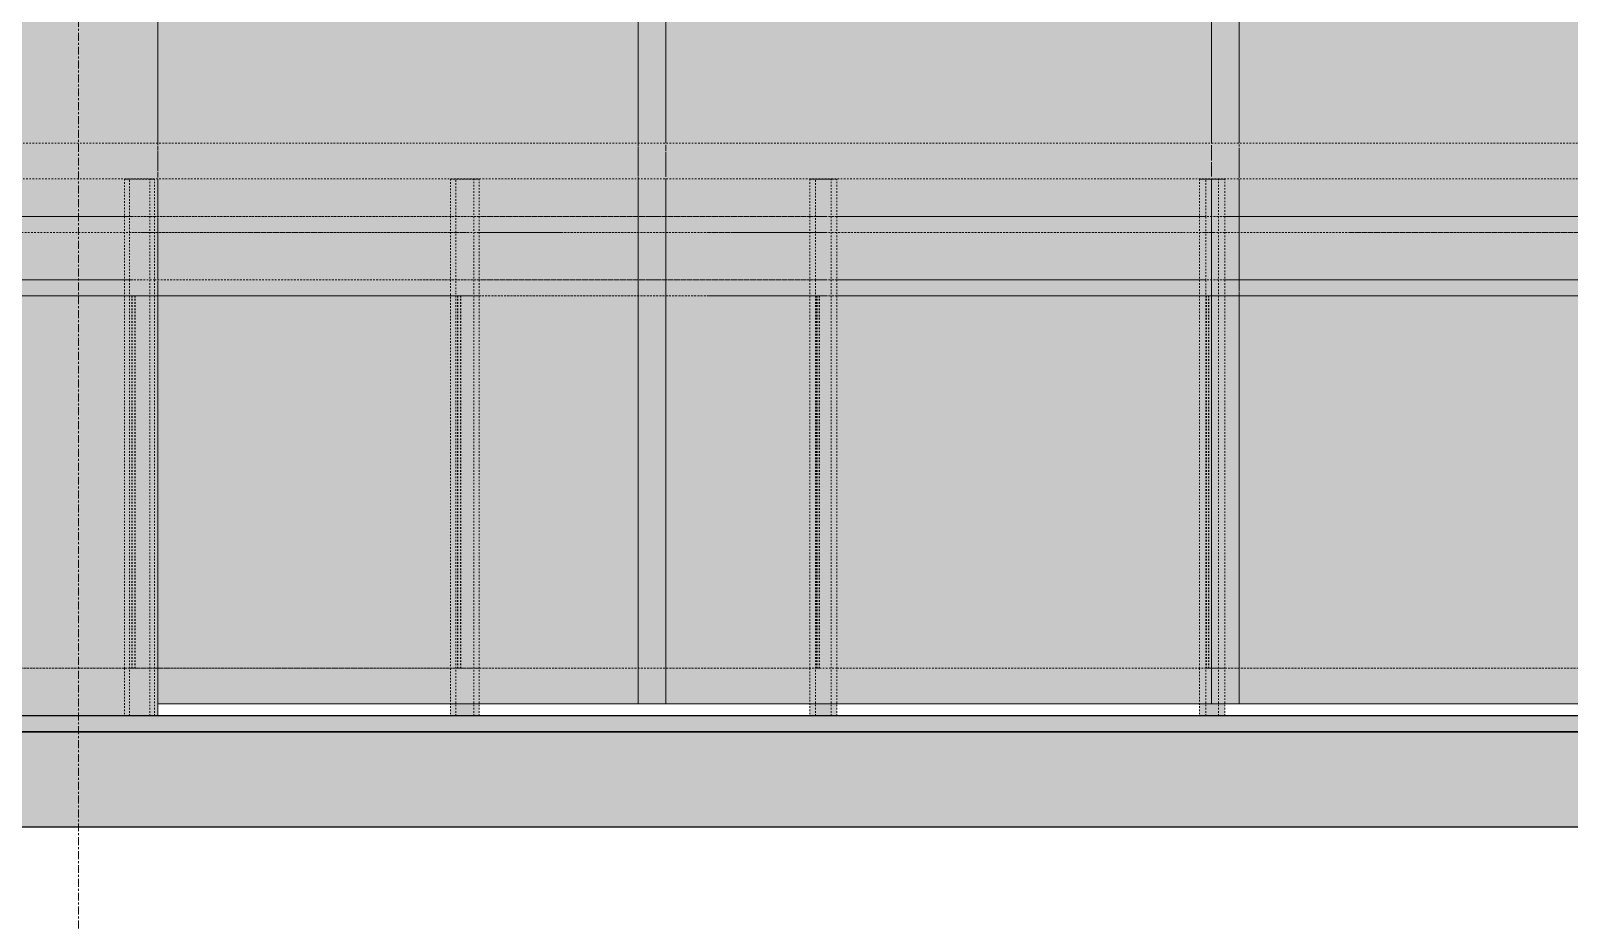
# Model space of a CAD drawing. Header units: inches. Extents: x -55396 to -733, y -290 to 853.
# Drawn here: x -24536.4 to -24439.3, y -11.9 to 44.2 of the extents above; entities that cross this region are included whole.
import ezdxf

# ---------------------------------------------------------------- set-up
doc = ezdxf.new("R2010")
doc.units = ezdxf.units.IN
doc.header["$MEASUREMENT"] = 0
for name, pattern in [('Dash 1_16_', [0.125, 0.0625, -0.0625]), ('Grid Line 1_2_', [0.875, 0.5, -0.125, 0.125, -0.125]), ('Grid Line 1_2__2_', [0.875, 0.5, -0.125, 0.125, -0.125])]:
    doc.linetypes.add(name, pattern=pattern)
for name, color, linetype, lineweight in [('A-FLOR', 192, 'Continuous', 9), ('A-FLOR-HRAL', 11, 'Continuous', 9), ('A-FLOR-LEVL', 51, 'Continuous', 9), ('A-GLAZ-CURT', 52, 'Continuous', 9), ('A-GLAZ-CWMG', 51, 'Continuous', 9), ('S-BEAM', 12, 'Continuous', 9), ('S-GRID', 1, 'Continuous', 9)]:
    doc.layers.add(name, color=color, linetype=linetype, lineweight=lineweight)

# ---------------------------------------------------------------- blocks, each defined once
blk = doc.blocks.new('Locker Rooms and Restrooms_rvt-1-Section 13')
at = {"layer": 'A-FLOR-LEVL', "linetype": 'Grid Line 1_2__2_'}
blk.add_line((-26557.324, 0), (-21746.959, 0), dxfattribs=at)
blk = doc.blocks.new('Struct_Xcel_Sports Complex_rvt-1-Section 13')
at = {"layer": 'A-FLOR'}
blk.add_hatch(color=254, dxfattribs=at).paths.add_polyline_path([(-26273.39, -6), (-22066.14, -6), (-22066.14, 0), (-26273.39, 0), (-26273.39, -1.575)], flags=0)
at = {"layer": 'A-FLOR', "color": 130, "lineweight": 25}
for p, q in [((-22066.14, 0), (-26273.39, 0)), ((-26273.39, -6), (-22066.14, -6))]:
    blk.add_line(p, q, dxfattribs=at)
blk = doc.blocks.new('Railing - 2_ 8_-V72-Section 13')
at = {"layer": 'A-FLOR-HRAL', "linetype": 'Dash 1_16_', "transparency": 33554432}
for points in [[(-24548.299, 4), (-24548.094, 4), (-24548.106, 27.5), (-24548.299, 27.5), (-24548.299, 17.955)], [(-24548.094, 4), (-24529.825, 4), (-24529.825, 27.5), (-24548.094, 27.5), (-24548.094, 17.955)]]:
    blk.add_hatch(color=256, dxfattribs=at).paths.add_polyline_path(points, flags=0)
at = {"layer": 'A-FLOR-HRAL', "linetype": 'Dash 1_16_'}
for p, q in [((-24548.299, 4), (-24548.299, 27.5)), ((-24548.299, 27.5), (-24548.106, 27.5)), ((-24548.106, 27.5), (-24548.299, 27.5)), ((-24548.094, 27.5), (-24546.814, 27.5)), ((-24546.814, 27.5), (-24548.094, 27.5)), ((-24548.094, 27.5), (-24548.094, 4)), ((-24546.814, 27.5), (-24530.16, 27.5)), ((-24529.961, 27.5), (-24546.814, 27.5)), ((-24530.16, 27.5), (-24530.03, 27.5)), ((-24530.03, 27.5), (-24530.03, 4)), ((-24529.825, 27.5), (-24530.03, 27.5)), ((-24529.825, 27.5), (-24529.961, 27.5)), ((-24529.825, 4), (-24529.825, 27.5)), ((-24548.106, 4), (-24548.299, 4)), ((-24548.299, 4), (-24548.106, 4)), ((-24546.814, 4), (-24548.094, 4)), ((-24548.094, 4), (-24546.814, 4)), ((-24530.16, 4), (-24546.814, 4)), ((-24546.814, 4), (-24529.961, 4)), ((-24530.03, 4), (-24530.16, 4)), ((-24529.825, 4), (-24530.03, 4)), ((-24529.961, 4), (-24529.825, 4))]:
    blk.add_line(p, q, dxfattribs=at)
blk = doc.blocks.new('Railing - 2_ x 1_2_-V73-Section 13')
at = {"layer": 'A-FLOR-HRAL', "linetype": 'Dash 1_16_', "transparency": 33554432}
for points in [[(-24528.887, 1), (-24528.887, 34.869), (-24530.476, 34.869), (-24530.476, 1), (-24529.961, 1)], [(-24528.887, 1), (-24528.583, 1), (-24528.583, 34.869), (-24528.887, 34.869), (-24528.887, 17.955)]]:
    blk.add_hatch(color=256, dxfattribs=at).paths.add_polyline_path(points, flags=0)
at = {"layer": 'A-FLOR-HRAL', "linetype": 'Dash 1_16_'}
for p, q in [((-24528.887, 34.869), (-24530.476, 34.869)), ((-24530.476, 34.869), (-24530.476, 32.5)), ((-24530.476, 34.869), (-24530.173, 34.869)), ((-24530.173, 34.869), (-24528.583, 34.869)), ((-24530.173, 32.5), (-24530.173, 34.869)), ((-24528.583, 34.869), (-24528.887, 34.869)), ((-24528.887, 1), (-24528.887, 34.869)), ((-24528.583, 1), (-24528.583, 34.869)), ((-24530.476, 32.5), (-24530.476, 31.5)), ((-24530.173, 31.5), (-24530.173, 32.5)), ((-24530.476, 31.5), (-24530.476, 28.5)), ((-24530.173, 28.5), (-24530.173, 31.5)), ((-24530.476, 28.5), (-24530.476, 4)), ((-24530.173, 4), (-24530.173, 28.5)), ((-24530.476, 4), (-24530.476, 1)), ((-24530.173, 1), (-24530.173, 4))]:
    blk.add_line(p, q, dxfattribs=at)
blk = doc.blocks.new('Railing - 2_ 8_-V74-Section 13')
at = {"layer": 'A-FLOR-HRAL', "linetype": 'Dash 1_16_', "transparency": 33554432}
for points in [[(-24530.003, 4), (-24529.812, 4), (-24529.825, 27.5), (-24530.003, 27.5), (-24530.003, 17.955)], [(-24509.282, 4), (-24509.282, 27.5), (-24529.812, 27.5), (-24529.812, 4), (-24509.436, 4)]]:
    blk.add_hatch(color=256, dxfattribs=at).paths.add_polyline_path(points, flags=0)
at = {"layer": 'A-FLOR-HRAL', "linetype": 'Dash 1_16_'}
for p, q in [((-24530.003, 4), (-24530.003, 27.5)), ((-24530.003, 27.5), (-24529.825, 27.5)), ((-24529.825, 27.5), (-24530.003, 27.5)), ((-24529.812, 27.5), (-24528.583, 27.5)), ((-24528.583, 27.5), (-24529.812, 27.5)), ((-24529.812, 27.5), (-24529.812, 4)), ((-24528.583, 27.5), (-24509.62, 27.5)), ((-24509.436, 27.5), (-24528.583, 27.5)), ((-24509.62, 27.5), (-24509.474, 27.5)), ((-24509.474, 27.5), (-24509.474, 4)), ((-24509.282, 27.5), (-24509.474, 27.5)), ((-24509.282, 27.5), (-24509.436, 27.5)), ((-24509.282, 4), (-24509.282, 27.5)), ((-24529.825, 4), (-24530.003, 4)), ((-24530.003, 4), (-24529.825, 4)), ((-24528.583, 4), (-24529.812, 4)), ((-24529.812, 4), (-24528.583, 4)), ((-24509.62, 4), (-24528.583, 4)), ((-24528.583, 4), (-24509.436, 4)), ((-24509.474, 4), (-24509.62, 4)), ((-24509.282, 4), (-24509.474, 4)), ((-24509.436, 4), (-24509.282, 4))]:
    blk.add_line(p, q, dxfattribs=at)
blk = doc.blocks.new('Railing - 2_ x 1_2_-V75-Section 13')
at = {"layer": 'A-FLOR-HRAL', "linetype": 'Dash 1_16_', "transparency": 33554432}
for points in [[(-24508.438, 1), (-24508.438, 34.869), (-24509.914, 34.869), (-24509.914, 1), (-24509.436, 1)], [(-24508.438, 1), (-24508.101, 1), (-24508.101, 34.869), (-24508.438, 34.869), (-24508.438, 17.955)]]:
    blk.add_hatch(color=256, dxfattribs=at).paths.add_polyline_path(points, flags=0)
at = {"layer": 'A-FLOR-HRAL', "linetype": 'Dash 1_16_'}
for p, q in [((-24508.438, 34.869), (-24509.914, 34.869)), ((-24509.914, 34.869), (-24509.914, 32.5)), ((-24509.914, 34.869), (-24509.576, 34.869)), ((-24509.576, 34.869), (-24508.101, 34.869)), ((-24509.576, 32.5), (-24509.576, 34.869)), ((-24508.101, 34.869), (-24508.438, 34.869)), ((-24508.438, 1), (-24508.438, 34.869)), ((-24508.101, 1), (-24508.101, 34.869)), ((-24509.914, 32.5), (-24509.914, 31.5)), ((-24509.576, 31.5), (-24509.576, 32.5)), ((-24509.914, 31.5), (-24509.914, 28.5)), ((-24509.576, 28.5), (-24509.576, 31.5)), ((-24509.914, 28.5), (-24509.914, 27.72)), ((-24509.576, 27.72), (-24509.576, 28.5)), ((-24509.914, 27.637), (-24509.914, 4)), ((-24509.576, 4), (-24509.576, 27.674)), ((-24509.914, 4), (-24509.914, 1)), ((-24509.576, 1), (-24509.576, 4))]:
    blk.add_line(p, q, dxfattribs=at)
blk = doc.blocks.new('Railing - 2_ 8_-V76-Section 13')
at = {"layer": 'A-FLOR-HRAL', "linetype": 'Dash 1_16_', "transparency": 33554432}
for points in [[(-24509.444, 4), (-24509.268, 4), (-24509.282, 27.5), (-24509.444, 27.5), (-24509.444, 17.955)], [(-24509.268, 4), (-24486.64, 4), (-24486.64, 27.5), (-24509.268, 27.5), (-24509.268, 17.955)]]:
    blk.add_hatch(color=256, dxfattribs=at).paths.add_polyline_path(points, flags=0)
at = {"layer": 'A-FLOR-HRAL', "linetype": 'Dash 1_16_'}
for p, q in [((-24509.444, 4), (-24509.444, 27.5)), ((-24509.444, 27.5), (-24509.282, 27.5)), ((-24509.282, 27.5), (-24509.444, 27.5)), ((-24509.268, 27.5), (-24508.101, 27.5)), ((-24508.101, 27.5), (-24509.268, 27.5)), ((-24509.268, 27.5), (-24509.268, 4)), ((-24508.101, 27.5), (-24486.978, 27.5)), ((-24486.809, 27.5), (-24508.101, 27.5)), ((-24486.978, 27.5), (-24486.817, 27.5)), ((-24486.817, 27.5), (-24486.817, 4)), ((-24486.64, 27.5), (-24486.817, 27.5)), ((-24486.64, 27.5), (-24486.809, 27.5)), ((-24486.64, 4), (-24486.64, 27.5)), ((-24509.282, 4), (-24509.444, 4)), ((-24509.444, 4), (-24509.282, 4)), ((-24508.101, 4), (-24509.268, 4)), ((-24509.268, 4), (-24508.101, 4)), ((-24486.978, 4), (-24508.101, 4)), ((-24508.101, 4), (-24486.809, 4)), ((-24486.817, 4), (-24486.978, 4)), ((-24486.64, 4), (-24486.817, 4)), ((-24486.809, 4), (-24486.64, 4))]:
    blk.add_line(p, q, dxfattribs=at)
blk = doc.blocks.new('Railing - 2_ x 1_2_-V77-Section 13')
at = {"layer": 'A-FLOR-HRAL', "linetype": 'Dash 1_16_', "transparency": 33554432}
for points in [[(-24485.897, 1), (-24485.897, 34.869), (-24487.247, 34.869), (-24487.247, 1), (-24486.809, 1)], [(-24485.897, 1), (-24485.528, 1), (-24485.528, 34.869), (-24485.897, 34.869), (-24485.897, 17.955)]]:
    blk.add_hatch(color=256, dxfattribs=at).paths.add_polyline_path(points, flags=0)
at = {"layer": 'A-FLOR-HRAL', "linetype": 'Dash 1_16_'}
for p, q in [((-24485.897, 34.869), (-24487.247, 34.869)), ((-24487.247, 34.869), (-24487.247, 32.5)), ((-24487.247, 34.869), (-24486.878, 34.869)), ((-24486.878, 34.869), (-24485.528, 34.869)), ((-24486.878, 32.5), (-24486.878, 34.869)), ((-24485.528, 34.869), (-24485.897, 34.869)), ((-24485.897, 1), (-24485.897, 34.869)), ((-24485.528, 1), (-24485.528, 34.869)), ((-24487.247, 32.5), (-24487.247, 31.5)), ((-24486.878, 31.5), (-24486.878, 32.5)), ((-24487.247, 31.5), (-24487.247, 28.5)), ((-24486.878, 28.5), (-24486.878, 31.5)), ((-24487.247, 28.5), (-24487.247, 4)), ((-24486.878, 4), (-24486.878, 28.5)), ((-24487.247, 4), (-24487.247, 1)), ((-24486.878, 1), (-24486.878, 4))]:
    blk.add_line(p, q, dxfattribs=at)
blk = doc.blocks.new('Railing - 2_ 8_-V78-Section 13')
at = {"layer": 'A-FLOR-HRAL', "linetype": 'Dash 1_16_', "transparency": 33554432}
for points in [[(-24486.784, 4), (-24486.624, 4), (-24486.64, 27.5), (-24486.784, 27.5), (-24486.784, 17.955)], [(-24485.528, 4), (-24462.077, 4), (-24462.077, 27.5), (-24486.624, 27.5), (-24486.624, 4), (-24485.897, 4)]]:
    blk.add_hatch(color=256, dxfattribs=at).paths.add_polyline_path(points, flags=0)
at = {"layer": 'A-FLOR-HRAL', "linetype": 'Dash 1_16_'}
for p, q in [((-24486.784, 4), (-24486.784, 27.5)), ((-24486.784, 27.5), (-24486.64, 27.5)), ((-24486.64, 27.5), (-24486.784, 27.5)), ((-24486.624, 27.5), (-24485.528, 27.5)), ((-24485.528, 27.5), (-24486.624, 27.5)), ((-24486.624, 27.5), (-24486.624, 4)), ((-24485.528, 27.5), (-24462.413, 27.5)), ((-24462.261, 27.5), (-24485.528, 27.5)), ((-24462.413, 27.5), (-24462.238, 27.5)), ((-24462.077, 27.5), (-24462.261, 27.5)), ((-24462.238, 27.5), (-24462.238, 4)), ((-24462.077, 27.5), (-24462.238, 27.5)), ((-24462.077, 4), (-24462.077, 27.5)), ((-24486.64, 4), (-24486.784, 4)), ((-24486.784, 4), (-24486.64, 4)), ((-24485.528, 4), (-24486.624, 4)), ((-24486.624, 4), (-24485.528, 4)), ((-24462.413, 4), (-24485.528, 4)), ((-24485.528, 4), (-24462.261, 4)), ((-24462.238, 4), (-24462.413, 4)), ((-24462.261, 4), (-24462.077, 4)), ((-24462.077, 4), (-24462.238, 4))]:
    blk.add_line(p, q, dxfattribs=at)
blk = doc.blocks.new('Railing - 2_ x 1_2_-V79-Section 13')
at = {"layer": 'A-FLOR-HRAL', "linetype": 'Dash 1_16_', "transparency": 33554432}
for points in [[(-24461.441, 1), (-24461.441, 34.869), (-24462.654, 34.869), (-24462.654, 1), (-24462.261, 1)], [(-24461.441, 1), (-24461.043, 1), (-24461.043, 34.869), (-24461.441, 34.869), (-24461.441, 17.955)]]:
    blk.add_hatch(color=256, dxfattribs=at).paths.add_polyline_path(points, flags=0)
at = {"layer": 'A-FLOR-HRAL', "linetype": 'Dash 1_16_'}
for p, q in [((-24461.441, 34.869), (-24462.654, 34.869)), ((-24462.654, 34.869), (-24462.654, 32.5)), ((-24462.654, 34.869), (-24462.257, 34.869)), ((-24462.257, 34.869), (-24461.043, 34.869)), ((-24462.257, 32.5), (-24462.257, 34.869)), ((-24461.043, 34.869), (-24461.441, 34.869)), ((-24461.441, 1), (-24461.441, 34.869)), ((-24461.043, 1), (-24461.043, 34.869)), ((-24462.654, 32.5), (-24462.654, 31.543)), ((-24462.257, 31.581), (-24462.257, 32.5)), ((-24462.654, 31.5), (-24462.654, 28.5)), ((-24462.257, 28.5), (-24462.257, 31.5)), ((-24462.654, 28.5), (-24462.654, 27.543)), ((-24462.257, 27.581), (-24462.257, 28.5)), ((-24462.654, 27.5), (-24462.654, 4)), ((-24462.257, 4), (-24462.257, 27.5)), ((-24462.654, 4), (-24462.654, 1)), ((-24462.257, 1), (-24462.257, 4))]:
    blk.add_line(p, q, dxfattribs=at)
blk = doc.blocks.new('Railing - 2_ 8_-V80-Section 13')
at = {"layer": 'A-FLOR-HRAL', "linetype": 'Dash 1_16_', "transparency": 33554432}
for points in [[(-24462.203, 4), (-24462.06, 4), (-24462.077, 27.5), (-24462.203, 27.5), (-24462.203, 17.955)], [(-24435.788, 4), (-24435.788, 27.5), (-24462.06, 27.5), (-24462.06, 4), (-24435.984, 4)]]:
    blk.add_hatch(color=256, dxfattribs=at).paths.add_polyline_path(points, flags=0)
at = {"layer": 'A-FLOR-HRAL', "linetype": 'Dash 1_16_'}
for p, q in [((-24462.203, 4), (-24462.203, 27.5)), ((-24462.203, 27.5), (-24462.077, 27.5)), ((-24462.077, 27.5), (-24462.203, 27.5)), ((-24462.06, 27.5), (-24461.043, 27.5)), ((-24461.043, 27.5), (-24462.06, 27.5)), ((-24462.06, 27.5), (-24462.06, 4)), ((-24461.043, 27.5), (-24436.118, 27.5)), ((-24435.984, 27.5), (-24461.043, 27.5)), ((-24436.118, 27.5), (-24435.931, 27.5)), ((-24435.788, 27.5), (-24435.984, 27.5)), ((-24435.931, 27.5), (-24435.931, 4)), ((-24435.788, 27.5), (-24435.931, 27.5)), ((-24435.788, 4), (-24435.788, 27.5)), ((-24462.077, 4), (-24462.203, 4)), ((-24462.203, 4), (-24462.077, 4)), ((-24461.043, 4), (-24462.06, 4)), ((-24462.06, 4), (-24461.043, 4)), ((-24436.118, 4), (-24461.043, 4)), ((-24461.043, 4), (-24435.984, 4)), ((-24435.931, 4), (-24436.118, 4)), ((-24435.984, 4), (-24435.788, 4)), ((-24435.788, 4), (-24435.931, 4))]:
    blk.add_line(p, q, dxfattribs=at)
blk = doc.blocks.new('Railing - Railing-939582-Section 13')
at = {"layer": 'A-FLOR-HRAL', "linetype": 'Dash 1_16_', "transparency": 33554432}
h = blk.add_hatch(color=256, dxfattribs=at)
h.paths.add_polyline_path([(-24595.076, 37.092), (-24595.527, 37.116), (-24595.988, 37.108)], flags=0)
h.paths.add_polyline_path([(-24602.253, 37.112), (-24602.224, 37.028), (-24602.231, 37.086)], flags=0)
h.paths.add_polyline_path([(-24514.771, 36), (-24243.39, 36), (-24243.39, 37.119), (-24325.403, 37.124), (-24342.264, 37.106), (-24359.544, 37.125), (-24601.599, 37.021), (-24602.387, 37.046), (-24602.387, 36.968), (-24602.622, 36.974), (-24602.172, 36.661), (-24601.879, 36.234), (-24601.778, 36), (-24515.061, 36)], flags=0)
h.paths.add_polyline_path([(-24601.787, 36.279), (-24601.962, 36.458), (-24601.843, 36.36), (-24601.801, 36.299)], flags=0)
h = blk.add_hatch(color=256, dxfattribs=at)
h.paths.add_polyline_path([(-24387.818, 34.875), (-24243.39, 34.965), (-24243.39, 36), (-24601.778, 36), (-24601.923, 35.643), (-24601.842, 35.627), (-24602.088, 35.339), (-24602.345, 35.076), (-24602.347, 35), (-24602.144, 35.005), (-24602.452, 34.89), (-24600.29, 34.889), (-24596.345, 34.875), (-24596.3, 34.9), (-24553.564, 34.877), (-24535.651, 34.889), (-24399.014, 34.879), (-24393.66, 34.875)], flags=0)
h.paths.add_polyline_path([(-24506.189, 35.31), (-24506.19, 35.31), (-24504.788, 35.635)], flags=0)
for points in [[(-24602.223, 31.5), (-24243.39, 31.5), (-24243.39, 32.5), (-24602.89, 32.5), (-24602.89, 31.5), (-24602.238, 31.5)], [(-24601.931, 27.5), (-24243.39, 27.5), (-24243.39, 28.5), (-24602.89, 28.5), (-24602.89, 27.5), (-24602.223, 27.5)]]:
    blk.add_hatch(color=256, dxfattribs=at).paths.add_polyline_path(points, flags=0)
at = {"layer": 'A-FLOR-HRAL', "linetype": 'Dash 1_16_'}
for p, q in [((-24546.865, 32.5), (-24529.284, 32.5)), ((-24530.079, 32.5), (-24546.863, 32.5)), ((-24528.725, 32.5), (-24530.079, 32.5)), ((-24529.284, 32.5), (-24528.598, 32.5)), ((-24528.587, 32.5), (-24528.725, 32.5)), ((-24528.598, 32.5), (-24508.807, 32.5)), ((-24509.545, 32.5), (-24528.587, 32.5)), ((-24508.144, 32.5), (-24509.545, 32.5)), ((-24508.807, 32.5), (-24508.14, 32.5)), ((-24486.909, 32.5), (-24508.144, 32.5)), ((-24508.14, 32.5), (-24486.234, 32.5)), ((-24485.55, 32.5), (-24486.909, 32.5)), ((-24486.234, 32.5), (-24485.557, 32.5)), ((-24485.557, 32.5), (-24461.744, 32.5)), ((-24462.351, 32.5), (-24485.55, 32.5)), ((-24461.07, 32.5), (-24462.351, 32.5)), ((-24461.744, 32.5), (-24461.066, 32.5)), ((-24436.063, 32.5), (-24461.07, 32.5)), ((-24461.066, 32.5), (-24435.53, 32.5)), ((-24529.284, 31.5), (-24546.865, 31.5)), ((-24530.079, 31.5), (-24546.863, 31.5)), ((-24528.725, 31.5), (-24530.079, 31.5)), ((-24528.598, 31.5), (-24529.284, 31.5)), ((-24528.587, 31.5), (-24528.725, 31.5)), ((-24508.807, 31.5), (-24528.598, 31.5)), ((-24509.545, 31.5), (-24528.587, 31.5)), ((-24508.144, 31.5), (-24509.545, 31.5)), ((-24508.14, 31.5), (-24508.807, 31.5)), ((-24502.915, 31.5), (-24508.144, 31.5)), ((-24486.234, 31.5), (-24508.14, 31.5)), ((-24493.604, 31.5), (-24502.915, 31.5)), ((-24486.909, 31.5), (-24493.604, 31.5)), ((-24485.55, 31.5), (-24486.909, 31.5)), ((-24485.557, 31.5), (-24486.234, 31.5)), ((-24461.744, 31.5), (-24485.557, 31.5)), ((-24463.718, 31.5), (-24485.55, 31.5)), ((-24462.351, 31.5), (-24463.718, 31.5)), ((-24461.07, 31.5), (-24462.351, 31.5)), ((-24461.066, 31.5), (-24461.744, 31.5)), ((-24453.15, 31.5), (-24461.07, 31.5)), ((-24435.53, 31.5), (-24461.066, 31.5)), ((-24436.063, 31.5), (-24453.15, 31.5)), ((-24546.865, 28.5), (-24529.284, 28.5)), ((-24530.079, 28.5), (-24546.863, 28.5)), ((-24528.587, 28.5), (-24530.079, 28.5)), ((-24529.284, 28.5), (-24528.598, 28.5)), ((-24528.598, 28.5), (-24508.807, 28.5)), ((-24520.488, 28.5), (-24528.587, 28.5)), ((-24511.881, 28.5), (-24520.488, 28.5)), ((-24509.545, 28.5), (-24511.881, 28.5)), ((-24508.144, 28.5), (-24509.545, 28.5)), ((-24508.807, 28.5), (-24508.14, 28.5)), ((-24486.909, 28.5), (-24508.144, 28.5)), ((-24508.14, 28.5), (-24486.234, 28.5)), ((-24485.55, 28.5), (-24486.909, 28.5)), ((-24486.234, 28.5), (-24485.557, 28.5)), ((-24485.557, 28.5), (-24461.744, 28.5)), ((-24462.351, 28.5), (-24485.55, 28.5)), ((-24461.07, 28.5), (-24462.351, 28.5)), ((-24461.744, 28.5), (-24461.066, 28.5)), ((-24436.063, 28.5), (-24461.07, 28.5)), ((-24461.066, 28.5), (-24435.53, 28.5)), ((-24529.284, 27.5), (-24546.865, 27.5)), ((-24530.079, 27.5), (-24546.863, 27.5)), ((-24529.848, 27.5), (-24530.079, 27.5)), ((-24528.587, 27.5), (-24529.835, 27.5)), ((-24528.598, 27.5), (-24529.284, 27.5)), ((-24508.807, 27.5), (-24528.598, 27.5)), ((-24509.545, 27.5), (-24528.587, 27.5)), ((-24509.319, 27.5), (-24509.545, 27.5)), ((-24508.144, 27.5), (-24509.304, 27.5)), ((-24508.14, 27.5), (-24508.807, 27.5)), ((-24493.604, 27.5), (-24508.144, 27.5)), ((-24486.234, 27.5), (-24508.14, 27.5)), ((-24486.909, 27.5), (-24493.604, 27.5)), ((-24486.673, 27.5), (-24486.909, 27.5)), ((-24485.55, 27.5), (-24486.657, 27.5)), ((-24485.557, 27.5), (-24486.234, 27.5)), ((-24461.744, 27.5), (-24485.557, 27.5)), ((-24483.959, 27.5), (-24485.55, 27.5)), ((-24463.718, 27.5), (-24483.959, 27.5)), ((-24462.351, 27.5), (-24463.718, 27.5)), ((-24462.096, 27.5), (-24462.351, 27.5)), ((-24461.07, 27.5), (-24462.079, 27.5)), ((-24461.066, 27.5), (-24461.744, 27.5)), ((-24442.302, 27.5), (-24461.07, 27.5)), ((-24435.53, 27.5), (-24461.066, 27.5)), ((-24436.063, 27.5), (-24442.302, 27.5))]:
    blk.add_line(p, q, dxfattribs=at)
at = {"layer": 'A-FLOR-HRAL', "linetype": 'Dash 1_16_', "flags": 128}
for points in [[(-24243.39, 37.125), (-24255.39, 37.125), (-24267.377, 37.125), (-24279.337, 37.125), (-24291.257, 37.125), (-24303.124, 37.125), (-24314.924, 37.125), (-24326.645, 37.125), (-24338.274, 37.125), (-24349.797, 37.125), (-24361.201, 37.125), (-24372.475, 37.125), (-24383.605, 37.125), (-24394.58, 37.125), (-24405.386, 37.125), (-24416.013, 37.125), (-24426.447, 37.125), (-24436.678, 37.125), (-24446.695, 37.125), (-24456.485, 37.125), (-24466.038, 37.125), (-24475.344, 37.125), (-24484.393, 37.125), (-24493.173, 37.125), (-24501.676, 37.125), (-24509.891, 37.125), (-24517.811, 37.125), (-24525.425, 37.125), (-24532.726, 37.125), (-24539.706, 37.125), (-24546.356, 37.125), (-24552.669, 37.125), (-24558.639, 37.125), (-24564.258, 37.125), (-24569.521, 37.125), (-24574.421, 37.125), (-24578.953, 37.125), (-24583.113, 37.125), (-24586.894, 37.125), (-24590.294, 37.125), (-24593.309, 37.125), (-24595.934, 37.125), (-24598.168, 37.125), (-24600.007, 37.125), (-24601.45, 37.125), (-24602.495, 37.125), (-24603.141, 37.125), (-24603.388, 37.125), (-24603.39, 37.125)], [(-24243.39, 34.875), (-24255.39, 34.875), (-24267.377, 34.875), (-24279.337, 34.875), (-24291.257, 34.875), (-24303.124, 34.875), (-24314.924, 34.875), (-24326.645, 34.875), (-24338.274, 34.875), (-24349.797, 34.875), (-24361.201, 34.875), (-24372.475, 34.875), (-24383.605, 34.875), (-24394.58, 34.875), (-24405.386, 34.875), (-24416.013, 34.875), (-24426.447, 34.875), (-24436.678, 34.875), (-24446.695, 34.875), (-24456.485, 34.875), (-24466.038, 34.875), (-24475.344, 34.875), (-24484.393, 34.875), (-24493.173, 34.875), (-24501.676, 34.875), (-24509.891, 34.875), (-24517.811, 34.875), (-24525.425, 34.875), (-24532.726, 34.875), (-24539.706, 34.875), (-24546.356, 34.875), (-24552.669, 34.875), (-24558.639, 34.875), (-24564.258, 34.875), (-24569.521, 34.875), (-24574.421, 34.875), (-24578.953, 34.875), (-24583.113, 34.875), (-24586.894, 34.875), (-24590.294, 34.875), (-24593.309, 34.875), (-24595.934, 34.875), (-24598.168, 34.875), (-24600.007, 34.875), (-24601.45, 34.875), (-24602.495, 34.875), (-24603.141, 34.875), (-24603.388, 34.875), (-24603.39, 34.875)]]:
    blk.add_lwpolyline(points, dxfattribs=at)
for name in ['Railing - 2_ x 1_2_-V73-Section 13', 'Railing - 2_ x 1_2_-V75-Section 13', 'Railing - 2_ x 1_2_-V77-Section 13', 'Railing - 2_ x 1_2_-V79-Section 13', 'Railing - 2_ 8_-V72-Section 13', 'Railing - 2_ 8_-V74-Section 13', 'Railing - 2_ 8_-V76-Section 13', 'Railing - 2_ 8_-V78-Section 13', 'Railing - 2_ 8_-V80-Section 13']:
    blk.add_blockref(name, (0, 0))
blk = doc.blocks.new('columns and girder2 - one-V183-Section 13')
at = {"layer": 'S-BEAM'}
blk.add_hatch(color=256, dxfattribs=at).paths.add_polyline_path([(-24528.887, 1), (-24528.39, 1), (-24528.39, 294.37), (-24538.39, 294.37), (-24538.39, 1), (-24529.812, 1)], flags=0)
for p, q in [((-24528.39, 294.37), (-24528.39, 37.121)), ((-24528.39, 37.121), (-24528.39, 37.003)), ((-24528.39, 36.946), (-24528.39, 36.696)), ((-24528.39, 36.657), (-24528.39, 35.382)), ((-24528.39, 35.317), (-24528.39, 34.972)), ((-24528.39, 34.882), (-24528.39, 32.5)), ((-24528.39, 32.442), (-24528.39, 31.5)), ((-24528.39, 31.5), (-24528.39, 28.5)), ((-24528.39, 28.442), (-24528.39, 4)), ((-24528.39, 4), (-24528.39, 1))]:
    blk.add_line(p, q, dxfattribs=at)
blk = doc.blocks.new('System Panel - Interior Glazing-V193-Section 13')
at = {"layer": 'A-GLAZ-CURT'}
blk.add_hatch(color=256, dxfattribs=at).paths.add_polyline_path([(-24528.39, 1.75), (-24498.078, 1.75), (-24498.078, 96), (-24528.39, 96), (-24528.39, 4)], flags=0)
for p, q in [((-24498.078, 96), (-24528.39, 96)), ((-24528.39, 1.75), (-24509.914, 1.75)), ((-24509.914, 1.75), (-24508.101, 1.75)), ((-24508.101, 1.75), (-24498.078, 1.75))]:
    blk.add_line(p, q, dxfattribs=at)
blk = doc.blocks.new('System Panel - Interior Glazing-V194-Section 13')
at = {"layer": 'A-GLAZ-CURT'}
blk.add_hatch(color=256, dxfattribs=at).paths.add_polyline_path([(-24496.328, 1.75), (-24461.89, 1.75), (-24461.89, 96), (-24496.328, 96), (-24496.328, 4)], flags=0)
for p, q in [((-24461.89, 96), (-24496.328, 96)), ((-24496.328, 1.75), (-24487.247, 1.75)), ((-24487.247, 1.75), (-24485.528, 1.75)), ((-24485.528, 1.75), (-24462.654, 1.75)), ((-24462.654, 1.75), (-24461.89, 1.75))]:
    blk.add_line(p, q, dxfattribs=at)
blk = doc.blocks.new('System Panel - Interior Glazing-V195-Section 13')
at = {"layer": 'A-GLAZ-CURT'}
blk.add_hatch(color=256, dxfattribs=at).paths.add_polyline_path([(-24460.14, 1.75), (-24425.703, 1.75), (-24425.703, 96), (-24460.14, 96), (-24460.14, 4)], flags=0)
for p, q in [((-24425.703, 96), (-24460.14, 96)), ((-24460.14, 1.75), (-24436.33, 1.75)), ((-24436.33, 1.75), (-24434.84, 1.75)), ((-24434.84, 1.75), (-24425.703, 1.75))]:
    blk.add_line(p, q, dxfattribs=at)
blk = doc.blocks.new('Rectangular Mullion - Interior 1_75_ x 4_5_-V237-Section 13')
at = {"layer": 'A-GLAZ-CWMG'}
blk.add_hatch(color=256, dxfattribs=at).paths.add_polyline_path([(-24496.328, 1.75), (-24496.328, 96), (-24498.078, 96), (-24498.078, 1.75), (-24497.781, 1.75)], flags=0)
for p, q in [((-24498.078, 96), (-24496.328, 96)), ((-24498.078, 96), (-24498.078, 37.115)), ((-24496.328, 37.124), (-24496.328, 96)), ((-24498.078, 37.079), (-24498.078, 36.946)), ((-24498.078, 36.904), (-24498.078, 35.017)), ((-24496.328, 36.634), (-24496.328, 37.022)), ((-24496.328, 36.331), (-24496.328, 36.56)), ((-24496.328, 35.452), (-24496.328, 36.312)), ((-24498.078, 34.995), (-24498.078, 34.896)), ((-24496.328, 35.185), (-24496.328, 35.433)), ((-24496.328, 35.015), (-24496.328, 35.17)), ((-24498.078, 34.896), (-24498.078, 32.5)), ((-24496.328, 32.5), (-24496.328, 34.902)), ((-24498.078, 32.5), (-24498.078, 31.5)), ((-24496.328, 31.5), (-24496.328, 32.5)), ((-24498.078, 31.5), (-24498.078, 28.5)), ((-24496.328, 28.5), (-24496.328, 31.5)), ((-24498.078, 28.5), (-24498.078, 4)), ((-24496.328, 4), (-24496.328, 28.5)), ((-24498.078, 4), (-24498.078, 1.75)), ((-24496.328, 1.75), (-24496.328, 4)), ((-24496.328, 1.75), (-24498.078, 1.75))]:
    blk.add_line(p, q, dxfattribs=at)
blk = doc.blocks.new('Rectangular Mullion - Interior 1_75_ x 4_5_-V238-Section 13')
at = {"layer": 'A-GLAZ-CWMG'}
blk.add_hatch(color=256, dxfattribs=at).paths.add_polyline_path([(-24461.043, 1.75), (-24460.14, 1.75), (-24460.14, 96), (-24461.89, 96), (-24461.89, 1.75), (-24461.441, 1.75)], flags=0)
for p, q in [((-24461.89, 96), (-24460.14, 96)), ((-24461.89, 96), (-24461.89, 37.112)), ((-24460.14, 37.123), (-24460.14, 96)), ((-24461.89, 37.012), (-24461.89, 36.679)), ((-24460.14, 36.92), (-24460.14, 37.036)), ((-24461.89, 36.675), (-24461.89, 36.041)), ((-24461.89, 35.939), (-24461.89, 35.292)), ((-24460.14, 34.936), (-24460.14, 36.84)), ((-24461.89, 35.289), (-24461.89, 35.022)), ((-24461.89, 34.869), (-24461.89, 32.5)), ((-24460.14, 32.5), (-24460.14, 34.878)), ((-24461.89, 32.5), (-24461.89, 31.5)), ((-24460.14, 31.5), (-24460.14, 32.5)), ((-24461.89, 31.5), (-24461.89, 28.5)), ((-24460.14, 28.5), (-24460.14, 31.5)), ((-24461.89, 28.5), (-24461.89, 4)), ((-24460.14, 27.782), (-24460.14, 28.5)), ((-24460.14, 4), (-24460.14, 27.72)), ((-24461.89, 4), (-24461.89, 1.75)), ((-24460.14, 1.75), (-24460.14, 4)), ((-24461.043, 1.75), (-24461.89, 1.75)), ((-24460.14, 1.75), (-24461.043, 1.75))]:
    blk.add_line(p, q, dxfattribs=at)

msp = doc.modelspace()

# ---------------------------------------------------------------- hatches: boundary and pattern name
at = {"layer": 'A-FLOR'}
msp.add_hatch(color=256, dxfattribs=at).paths.add_polyline_path([(-23875.714, 0), (-23085.89, 0), (-23085.89, 1), (-24603.39, 1), (-24603.39, 0), (-23910.274, 0)], flags=0)

# ---------------------------------------------------------------- linework, layer by layer
at = {"layer": 'A-FLOR', "lineweight": 25}
for p, q in [((-23085.89, 1), (-26010.64, 1)), ((-26010.64, 0), (-23085.89, 0))]:
    msp.add_line(p, q, dxfattribs=at)
at = {"layer": 'A-FLOR-LEVL', "linetype": 'Grid Line 1_2_'}
msp.add_line((-26557.324, 0), (-21746.959, 0), dxfattribs=at)
at = {"layer": 'S-GRID', "linetype": 'Grid Line 1_2_'}
msp.add_line((-24533.39, -273.161), (-24533.39, 489.493), dxfattribs=at)
msp.add_line((-24533.39, -273.161), (-24533.39, 489.493), dxfattribs=at)

# ---------------------------------------------------------------- block references
at = {"layer": 'A-FLOR-HRAL', "linetype": 'Dash 1_16_'}
msp.add_blockref('Railing - Railing-939582-Section 13', (0, 0), dxfattribs=at)
at = {"layer": 'A-GLAZ-CURT'}
for name in ['System Panel - Interior Glazing-V193-Section 13', 'System Panel - Interior Glazing-V194-Section 13', 'System Panel - Interior Glazing-V195-Section 13']:
    msp.add_blockref(name, (0, 0), dxfattribs=at)
at = {"layer": 'A-GLAZ-CWMG'}
for name in ['Rectangular Mullion - Interior 1_75_ x 4_5_-V237-Section 13', 'Rectangular Mullion - Interior 1_75_ x 4_5_-V238-Section 13']:
    msp.add_blockref(name, (0, 0), dxfattribs=at)
at = {"layer": 'S-BEAM'}
msp.add_blockref('columns and girder2 - one-V183-Section 13', (0, 0), dxfattribs=at)

# ---------------------------------------------------------------- next in the draw order: block references
at = {"lineweight": 5}
msp.add_blockref('Locker Rooms and Restrooms_rvt-1-Section 13', (0, 0), dxfattribs=at)

# ---------------------------------------------------------------- next in the draw order: block references
msp.add_blockref('Struct_Xcel_Sports Complex_rvt-1-Section 13', (0, 0), dxfattribs=at)

doc.saveas('drawing.dxf')
